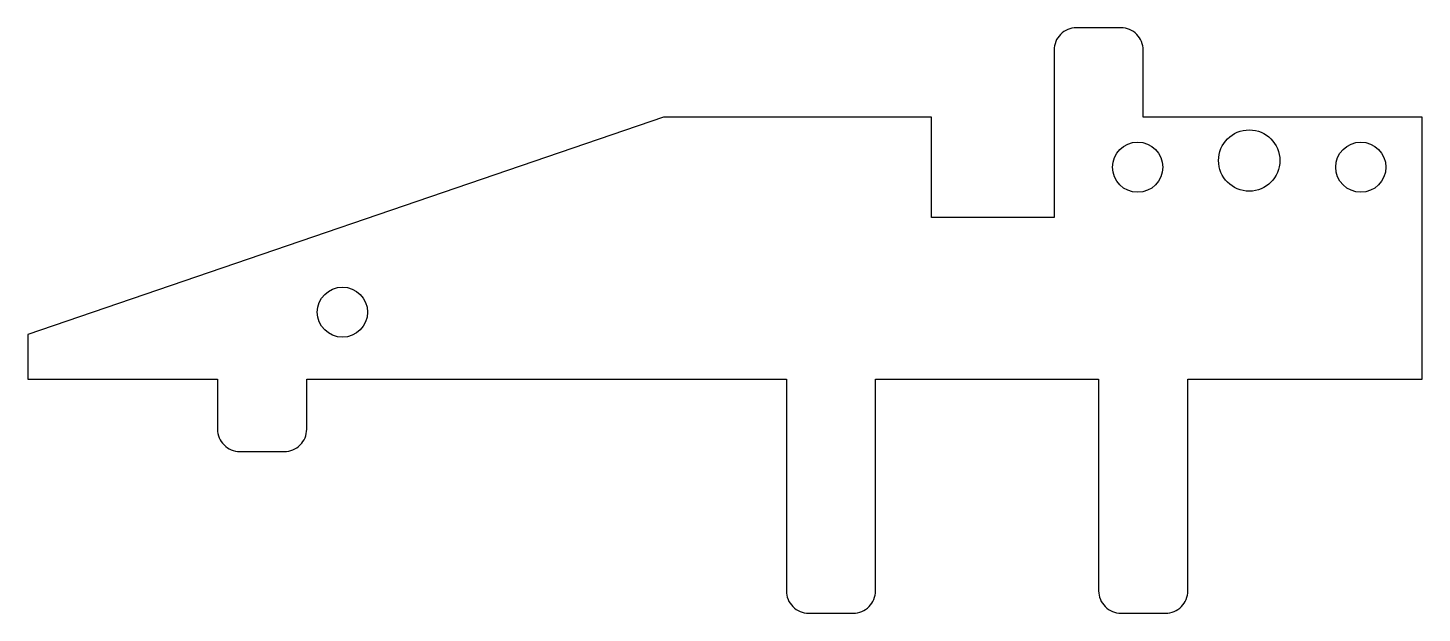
# Model space of a CAD drawing. Header units: millimetres. Extents: x 0 to 125, y -21 to 32.
import ezdxf

# ---------------------------------------------------------------- set-up
doc = ezdxf.new("R2010")
doc.units = ezdxf.units.MM

msp = doc.modelspace()

# ---------------------------------------------------------------- linework, layer by layer
msp.add_lwpolyline([(0, 4), (0, 0), (17, 0), (17, -4.5, 0.414214), (19, -6.5), (23, -6.5, 0.414214), (25, -4.5), (25, 0), (68, 0), (68, -19, 0.414214), (70, -21), (74, -21, 0.414214), (76, -19), (76, 0), (96, 0), (96, -19, 0.414214), (98, -21), (102, -21, 0.414214), (104, -19), (104, 0), (125, 0), (125, 23.5), (100, 23.5), (100, 29.5, 0.414214), (98, 31.5), (94, 31.5, 0.414214), (92, 29.5), (92, 14.5), (81, 14.5), (81, 23.5), (57, 23.5)], format="xyb", close=True)
for centre, radius in [((99.5, 19), 2.25), ((109.5, 19.6), 2.75), ((119.5, 19), 2.25), ((28.2, 6), 2.25)]:
    msp.add_circle(centre, radius)

doc.saveas('drawing.dxf')
